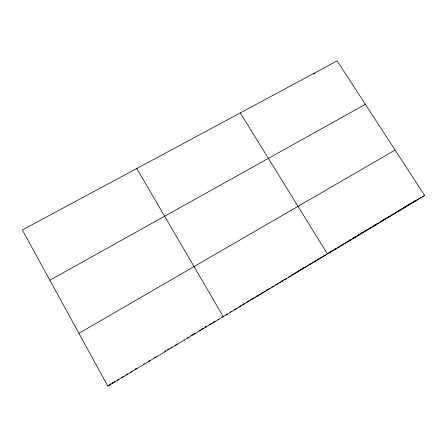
<?xml version="1.0" encoding="UTF-8"?>
<svg xmlns="http://www.w3.org/2000/svg" width="447" height="447" viewBox="0 0 447 447"><rect width="100%" height="100%" fill="white"/><g stroke="black" fill="none" stroke-linecap="round" stroke-linejoin="round"><path stroke-width="0.67" d="M175.475 345.397L175.57 344.894M171.061 348.057L171.313 347.453M313.861 74.219L314.47 73.062M148.767 361.472L149.862 360.36M135.24 369.613L136.849 368.188L135.212 369.172M130.703 372.34L132.038 371.194M126.155 375.078L127.624 373.854M121.59 377.821L123.193 376.519M117.013 380.576L118.863 379.101M112.426 383.342L114.913 381.386M107.822 386.107L424.65 195.468L337.139 60.893L22.35 229.97L107.822 386.107L110.99 383.655M112.147 383.051L113.253 382.381M143.37 364.266L144.454 363.612M154.176 357.762L155.791 356.795M164.909 351.308L165.977 350.666M167.58 349.699L169.184 348.738M176.101 344.576L177.163 343.939M187.209 337.893L188.26 337.262L188.662 337.468M190.891 335.68L191.942 335.043M193.517 334.099L195.093 333.149M199.055 330.769L201.726 329.601M202.044 328.97L203.234 328.254M206.212 326.461L205.022 327.176L206.061 326.997M210.962 323.606L212.146 322.89M213.923 321.823L215.108 321.108M235.206 309.017L234.027 309.726L236.156 308.888M239.91 306.189L241.084 305.485M242.844 304.424L244.598 303.368M248.107 301.256L249.275 300.557M251.024 299.501L252.192 298.803M253.354 298.104L254.516 297.4M256.26 296.355L258.003 295.305M261.478 293.215L262.635 292.517M267.831 289.393L266.68 290.086L270.005 288.522M281.599 281.113L282.739 280.425M291.835 274.95L292.969 274.268M296.367 272.229L297.495 271.547M299.753 270.189L298.624 270.865L303.1 268.608M300.881 269.513L302.01 268.831M303.133 268.155L304.256 267.479M330.998 251.393L329.892 252.058L335.462 249.135M332.099 250.728L333.205 250.069M334.306 249.404L335.406 248.744M346.917 241.816L348.006 241.162M350.185 239.849L349.101 240.503L355.331 237.178M355.622 236.58L352.912 238.212L359.271 234.809M358.874 234.625L359.958 233.971M361.042 233.323L362.12 232.669M364.819 231.049L365.897 230.401M366.976 229.752L368.054 229.104M369.663 228.132L371.278 227.165M374.491 225.227L375.564 224.584M380.375 221.69L381.436 221.047M384.632 219.131L383.04 220.086L390.41 216.069M395.226 212.755L396.282 212.118M399.445 210.219L397.864 211.168L405.731 206.849M400.495 209.587L401.551 208.95M404.172 207.374L405.222 206.743M406.792 205.799L408.362 204.855M409.407 204.223L410.452 203.597M413.062 202.027L415.146 200.77M78.912 333.294L395.12 150.058M49.857 280.224L365.372 104.313M413.14 202.01L424.65 195.468M410.061 203.888L417.112 200.005M406.379 206.106L413.33 202.279M402.691 208.324L409.536 204.564M395.366 212.738L401.914 209.146M391.645 214.973L392.818 214.331M393.986 213.694L398.093 211.448M387.912 217.22L389.069 216.588M390.22 215.957L394.26 213.755M380.514 221.673L386.554 218.387M376.754 223.936L377.938 223.293M379.129 222.651L382.688 220.717M372.982 226.21L378.81 223.047M369.2 228.484L374.927 225.389M365.506 230.708L371.027 227.73M361.103 233.323L367.121 230.082M357.298 235.608L363.199 232.44M347.107 241.827L351.376 239.558M341.447 245.107L347.414 241.939M338.776 246.8L343.441 244.33M334.322 249.437L339.457 246.727M327.83 253.438L331.456 251.544M323.315 256.109L327.439 253.963L240.302 112.901M318.817 258.768L323.41 256.382M314.9 261.126L319.37 258.819M310.43 263.769L315.319 261.255M307.692 265.518L311.257 263.696M303.15 268.2L307.184 266.149M294.668 273.246L299.004 271.072M291.304 275.335L294.897 273.542M288.46 277.168L290.773 276.022M283.856 279.878L286.644 278.509M279.369 282.526L282.504 281.001M275.335 284.951L278.347 283.499M271.29 287.387L274.184 286.007M263.166 292.271L265.814 291.042M258.584 294.959L261.612 293.567M255.673 296.881L257.399 296.104M250.443 299.853L253.175 298.646M246.358 302.312L248.94 301.194M242.257 304.776L244.688 303.753M238.72 307.016L240.43 306.318M230.389 312.028L231.87 311.47M225.752 314.705L227.573 314.051M222.153 317.018L223.26 316.649L136.776 168.508M217.974 319.532L218.98 319.225M213.331 322.175L214.683 321.806M209.185 324.673L210.381 324.399M192.467 334.73L193.026 334.837M184.041 339.798L184.276 340.106"/></g></svg>
